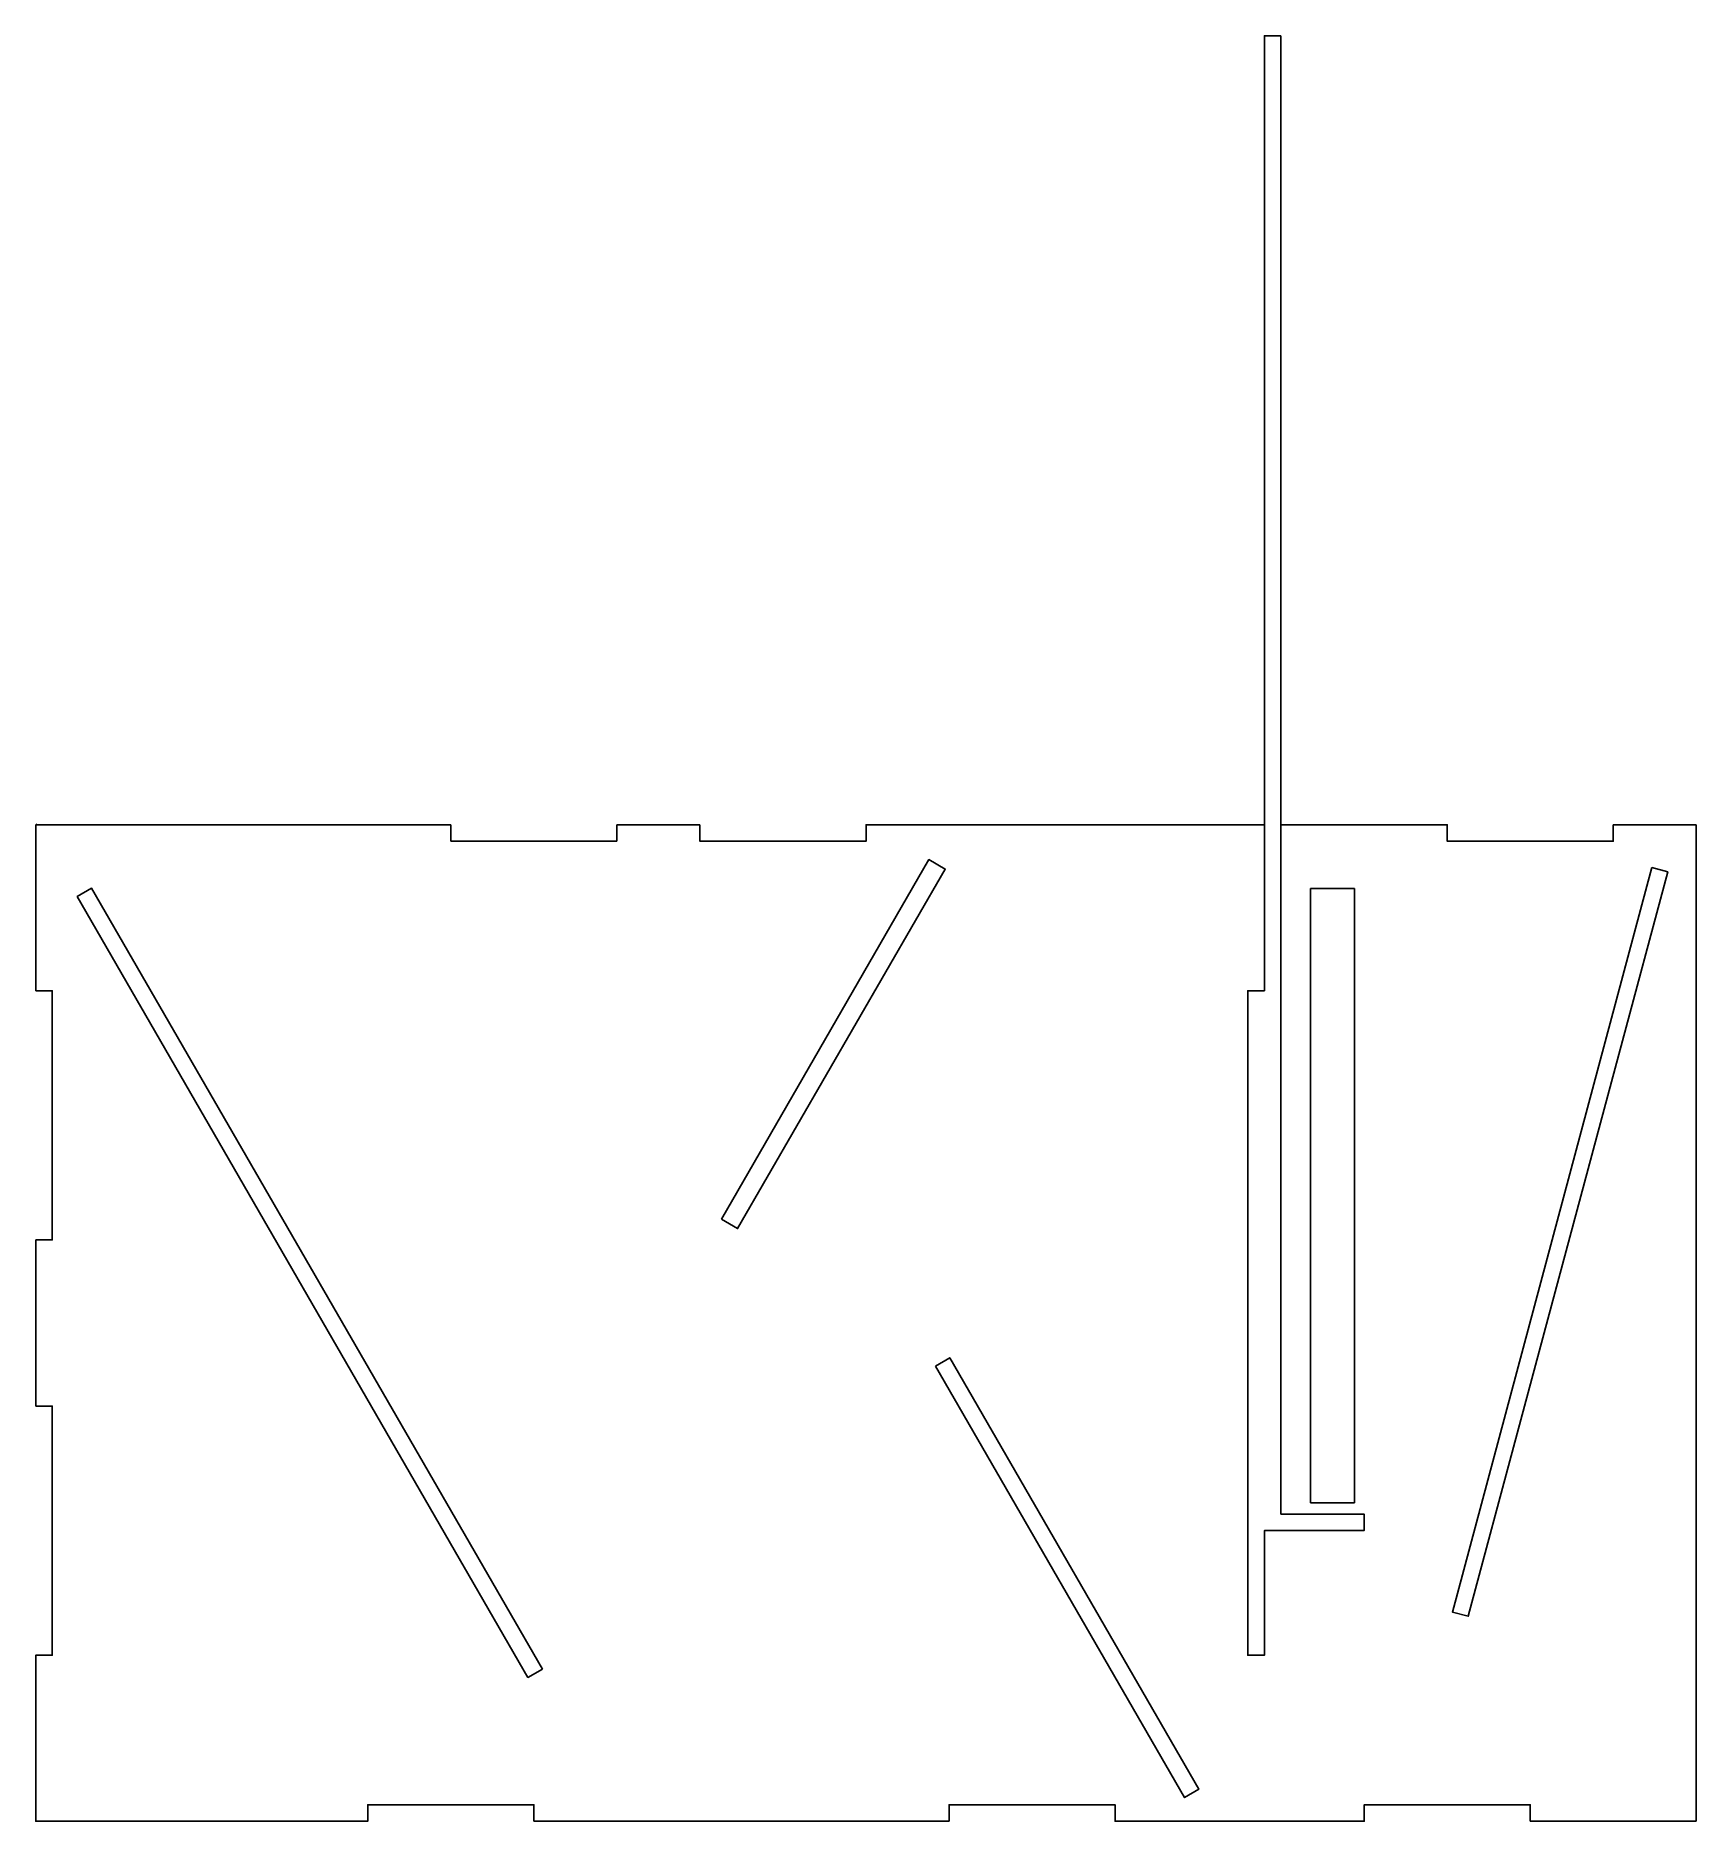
# Model space of a CAD drawing. Header units: inches. Extents: x 0 to 10, y 0 to 10.8.
import ezdxf

# ---------------------------------------------------------------- set-up
doc = ezdxf.new("R2010")
doc.units = ezdxf.units.IN
doc.header["$MEASUREMENT"] = 0

msp = doc.modelspace()

# ---------------------------------------------------------------- linework, layer by layer
for p, q in [((7.399, 5), (7.399, 10.75)), ((7.399, 5), (7.399, 10.75)), ((7.399, 10.75), (7.499, 10.75)), ((7.399, 5), (7.399, 10.75)), ((7.399, 5), (7.399, 10.75)), ((7.399, 5), (7.399, 10.75)), ((7.499, 6), (7.499, 10.75)), ((0, 6), (0.008, 6.004)), ((2.5, 6), (0, 6)), ((2.5, 6), (0, 6)), ((0, 6), (0, 5)), ((2.5, 6), (0, 6)), ((2.5, 6), (0, 6)), ((0, 6), (0, 5)), ((2.5, 6), (0, 6)), ((0, 6), (0, 5)), ((2.5, 6), (1.5, 6)), ((2.5, 5.9), (2.5, 6)), ((2.5, 5.9), (2.5, 6)), ((2.5, 5.9), (2.5, 6)), ((4, 6), (3.5, 6)), ((3.5, 6), (3.5, 5.9)), ((4, 6), (3.5, 6)), ((3.5, 6), (3.5, 5.9)), ((4, 6), (3.5, 6)), ((3.5, 6), (3.5, 5.9)), ((4, 5.9), (4, 6)), ((4, 5.9), (4, 6)), ((4, 5.9), (4, 6)), ((5, 6), (7.399, 6)), ((5, 6), (5, 5.9)), ((5, 6), (7.399, 6)), ((5, 6), (5, 5.9)), ((5, 6), (7.399, 6)), ((5, 6), (5, 5.9)), ((8.5, 6), (7.499, 6)), ((7.499, 6), (7.499, 1.85)), ((8.5, 6), (7.499, 6)), ((7.499, 6), (7.499, 1.85)), ((7.499, 6), (7.499, 1.85)), ((8.5, 6), (7.499, 6)), ((7.499, 6), (7.499, 1.85)), ((8.5, 5.9), (8.5, 6)), ((8.5, 5.9), (8.5, 6)), ((8.5, 5.9), (8.5, 6)), ((10, 6), (9.5, 6)), ((9.5, 6), (9.5, 5.9)), ((10, 6), (9.5, 6)), ((9.5, 6), (9.5, 5.9)), ((10, 6), (9.5, 6)), ((9.5, 6), (9.5, 5.9)), ((10, 0), (10, 6)), ((10, 0), (10, 6)), ((10, 0), (10, 6)), ((3.5, 5.9), (2.5, 5.9)), ((3.5, 5.9), (2.5, 5.9)), ((3.5, 5.9), (2.5, 5.9)), ((5, 5.9), (4, 5.9)), ((5, 5.9), (4, 5.9)), ((5, 5.9), (4, 5.9)), ((9.5, 5.9), (8.5, 5.9)), ((9.5, 5.9), (8.5, 5.9)), ((9.5, 5.9), (8.5, 5.9)), ((7.677, 1.918), (7.677, 5.616)), ((7.677, 5.616), (7.941, 5.616)), ((7.941, 5.616), (7.941, 1.918)), ((0, 5), (0.1, 5)), ((0, 5), (0.1, 5)), ((0, 5), (0.1, 5)), ((0.1, 5), (0.1, 3.5)), ((0.1, 5), (0.1, 3.5)), ((0.1, 5), (0.1, 3.5)), ((7.299, 5), (7.299, 1)), ((7.399, 5), (7.299, 5)), ((7.299, 5), (7.299, 1)), ((7.399, 5), (7.299, 5)), ((7.399, 5), (7.299, 5)), ((7.299, 5), (7.299, 1)), ((7.299, 5), (7.299, 1)), ((7.399, 5), (7.299, 5)), ((0.1, 3.5), (0, 3.5)), ((0, 3.5), (0, 2.5)), ((0.1, 3.5), (0, 3.5)), ((0, 3.5), (0, 2.5)), ((0.1, 3.5), (0, 3.5)), ((0, 3.5), (0, 2.5)), ((0, 2.5), (0.1, 2.5)), ((0, 2.5), (0.1, 2.5)), ((0, 2.5), (0.1, 2.5)), ((0.1, 2.5), (0.1, 1)), ((0.1, 2.5), (0.1, 1)), ((0.1, 2.5), (0.1, 1)), ((7.999, 1.85), (7.499, 1.85)), ((7.999, 1.85), (7.499, 1.85)), ((7.999, 1.85), (7.499, 1.85)), ((7.999, 1.85), (7.499, 1.85)), ((7.941, 1.918), (7.677, 1.918)), ((7.999, 1.75), (7.999, 1.85)), ((7.999, 1.75), (7.999, 1.85)), ((7.999, 1.75), (7.999, 1.85)), ((7.999, 1.75), (7.999, 1.85)), ((7.499, 1.75), (7.399, 1.75)), ((7.399, 1), (7.399, 1.75)), ((7.499, 1.75), (7.399, 1.75)), ((7.399, 1), (7.399, 1.75)), ((7.399, 1), (7.399, 1.75)), ((7.499, 1.75), (7.399, 1.75)), ((7.499, 1.75), (7.399, 1.75)), ((7.399, 1), (7.399, 1.75)), ((7.499, 1.75), (7.999, 1.75)), ((7.499, 1.75), (7.999, 1.75)), ((7.499, 1.75), (7.999, 1.75)), ((7.499, 1.75), (7.999, 1.75)), ((0.1, 1), (0, 1)), ((0, 1), (0, 0)), ((0.1, 1), (0, 1)), ((0, 1), (0, 0)), ((0.1, 1), (0, 1)), ((0, 1), (0, 0)), ((7.299, 1), (7.399, 1)), ((7.299, 1), (7.399, 1)), ((7.299, 1), (7.399, 1)), ((7.299, 1), (7.399, 1)), ((0, 0), (2, 0)), ((0, 0), (2, 0)), ((0, 0), (2, 0)), ((2, 0.1), (2, 0)), ((3, 0.1), (2, 0.1)), ((2, 0.1), (2, 0)), ((3, 0.1), (2, 0.1)), ((2, 0.1), (2, 0)), ((3, 0.1), (2, 0.1)), ((3, 0), (3, 0.1)), ((3, 0), (3, 0.1)), ((3, 0), (3, 0.1)), ((3, 0), (5.5, 0)), ((5.5, 0), (3, 0)), ((5.5, 0), (3, 0)), ((5.5, 0.1), (5.5, 0)), ((6.5, 0.1), (5.5, 0.1)), ((5.5, 0.1), (5.5, 0)), ((6.5, 0.1), (5.5, 0.1)), ((5.5, 0.1), (5.5, 0)), ((6.5, 0.1), (5.5, 0.1)), ((6.5, 0), (6.5, 0.1)), ((6.5, 0), (6.5, 0.1)), ((6.5, 0), (6.5, 0.1)), ((8, 0), (6.5, 0)), ((8, 0), (6.5, 0)), ((8, 0), (6.5, 0)), ((8, 0.1), (8, 0)), ((9, 0.1), (8, 0.1)), ((8, 0.1), (8, 0)), ((9, 0.1), (8, 0.1)), ((8, 0.1), (8, 0)), ((9, 0.1), (8, 0.1)), ((9, 0), (9, 0.1)), ((9, 0), (9, 0.1)), ((9, 0), (9, 0.1)), ((9, 0), (10, 0)), ((10, 0), (9, 0)), ((10, 0), (9, 0))]:
    msp.add_line(p, q)
for points in [[(7.499, 10.75), (7.399, 10.75), (7.399, 5), (7.299, 5), (7.299, 1), (7.399, 1), (7.399, 1.75), (7.499, 1.75), (7.999, 1.75), (7.999, 1.85), (7.499, 1.85), (7.499, 6)], [(4.129, 3.625), (5.379, 5.79), (5.477, 5.733), (4.227, 3.568)], [(9.732, 5.742), (8.531, 1.26), (8.627, 1.234), (9.828, 5.716)], [(3.051, 0.916), (2.964, 0.866), (0.25, 5.567), (0.337, 5.617)], [(5.418, 2.741), (6.918, 0.143), (7.004, 0.193), (5.504, 2.791)]]:
    msp.add_lwpolyline(points, close=True)
for points in [[(7.399, 6), (5, 6), (5, 5.9), (4, 5.9), (4, 6)], [(9.5, 6), (9.5, 5.9), (8.5, 5.9), (8.5, 6), (7.499, 6)], [(0, 5), (0.1, 5), (0.1, 3.5), (0, 3.5)], [(3, 0), (3, 0.1), (2, 0.1), (2, 0), (0, 0), (0, 1), (0.1, 1), (0.1, 2.5), (0, 2.5)], [(9, 0), (9, 0.1), (8, 0.1), (8, 0), (6.5, 0), (6.5, 0.1), (5.5, 0.1), (5.5, 0)]]:
    msp.add_lwpolyline(points)

doc.saveas('drawing.dxf')
